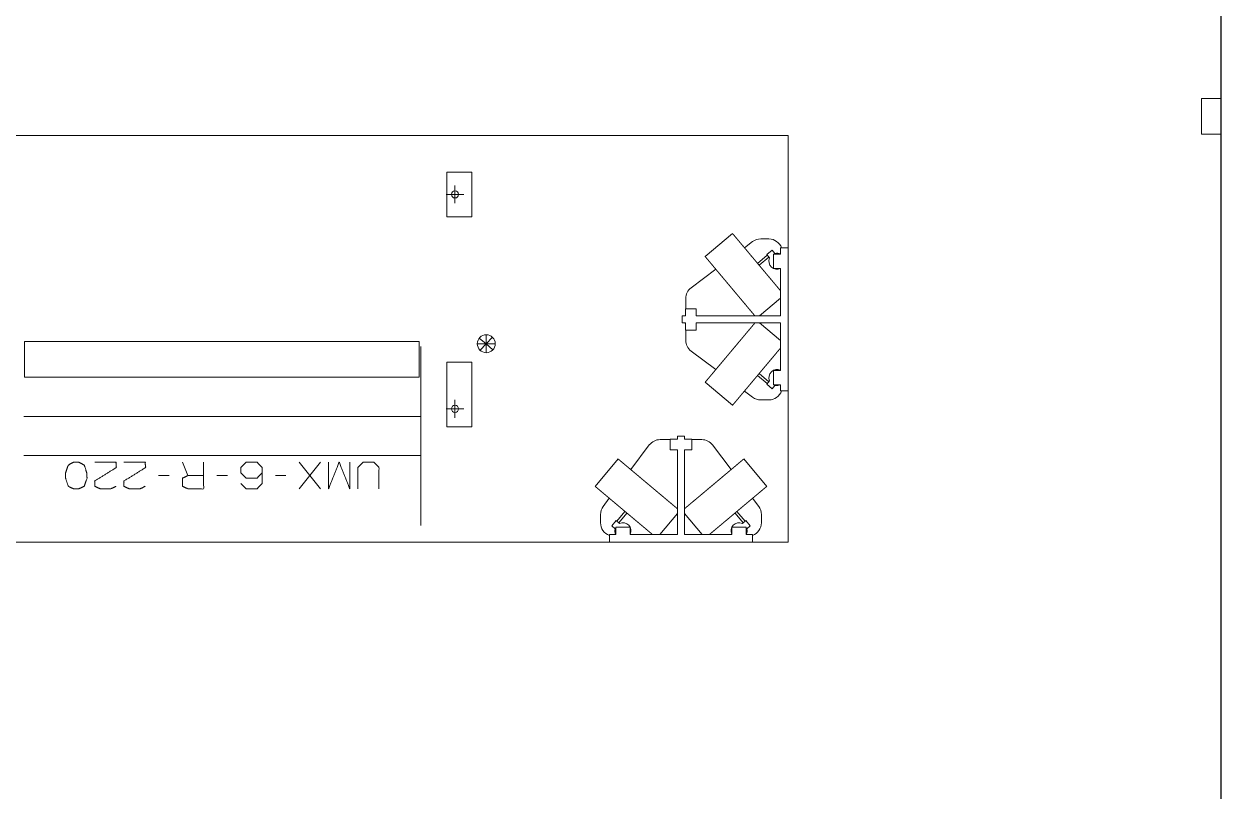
# Model space of a CAD drawing. Header units: millimetres. Extents: x 3056 to 110866, y 16649 to 58349.
# Drawn here: x 104170 to 110866, y 33777 to 38066 of the extents above; entities that cross this region are included whole.
import ezdxf

# ---------------------------------------------------------------- set-up
doc = ezdxf.new("R2010")
doc.units = ezdxf.units.MM
doc.layers.add('1', color=7, linetype='Continuous', true_color=0xffffff)

msp = doc.modelspace()

# ---------------------------------------------------------------- linework, layer by layer
at = {"layer": '1', "color": 143, "linetype": 'Continuous', "lineweight": 25}
msp.add_line((110866.5, 16649.3), (110866.5, 58349.3), dxfattribs=at)
at = {"layer": '1', "color": 143, "linetype": 'Continuous', "lineweight": 13}
msp.add_line((110866.5, 58349.3), (110866.5, 16649.3), dxfattribs=at)
at = {"layer": '1', "color": 43, "linetype": 'Continuous', "lineweight": 13}
msp.add_line((110866.5, 58349.3), (110866.5, 16649.3), dxfattribs=at)
msp.add_line((110866.5, 58349.3), (110866.5, 16649.3), dxfattribs=at)
at = {"layer": '1', "color": 43, "linetype": 'Continuous', "lineweight": 25}
msp.add_line((110866.5, 16649.3), (110866.5, 58349.3), dxfattribs=at)
msp.add_line((110866.5, 16649.3), (110866.5, 58349.3), dxfattribs=at)
at = {"layer": '1', "color": 9, "linetype": 'Continuous', "lineweight": 13}
for p, q in [((110866.5, 37649.3), (110756.5, 37649.3)), ((110756.5, 37649.3), (110756.5, 37449.3)), ((110756.5, 37449.3), (110866.5, 37449.3)), ((110866.5, 37449.3), (110866.5, 16849.3))]:
    msp.add_line(p, q, dxfattribs=at)
at = {"layer": '1', "color": 80, "linetype": 'Continuous', "lineweight": 13}
for p, q in [((102818.5, 37443.3), (108445.5, 37443.3)), ((102818.5, 37443.3), (108445.5, 37443.3)), ((108445.5, 37443.3), (108445.5, 35169.3)), ((108445.5, 37443.3), (108445.5, 35169.3)), ((106676, 37238.3), (106536, 37238.3)), ((106536, 37238.3), (106536, 36988.3)), ((106676, 36988.3), (106676, 37238.3)), ((106581.5, 37063.3), (106581.5, 37163.3)), ((106631.5, 37113.3), (106531.5, 37113.3)), ((106536, 36988.3), (106676, 36988.3)), ((108133.9, 36894.6), (107980.6, 36766)), ((108246.5, 36849.3), (108200.7, 36814.9)), ((108291.5, 36864.3), (108337.5, 36864.3)), ((108328.4, 36773.2), (108274, 36727.6)), ((108283, 36716.8), (108337.4, 36762.5)), ((108325.5, 36776.7), (108355.6, 36801.9)), ((108341.2, 36757.9), (108325.5, 36776.7)), ((108371.3, 36783.2), (108355.6, 36801.9)), ((108402.5, 36779.3), (108362.5, 36779.3)), ((108362.5, 36699.3), (108362.5, 36779.3)), ((108402.5, 36814.3), (108402.5, 36779.3)), ((108445.5, 36814.3), (108402.5, 36814.3)), ((108040.4, 36694.8), (107902.5, 36591.3)), ((108402.5, 36699.3), (108362.5, 36699.3)), ((108402.5, 36699.3), (108402.5, 36434.3)), ((107872.5, 36474.3), (107872.5, 36531.3)), ((108285.4, 36434.3), (108402.5, 36532.5)), ((107870.5, 36434.3), (107852.5, 36434.3)), ((107852.5, 36394.3), (107852.5, 36434.3)), ((107930.5, 36474.3), (107870.5, 36474.3)), ((107870.5, 36434.3), (107870.5, 36474.3)), ((107930.5, 36434.3), (107930.5, 36474.3)), ((108402.5, 36434.3), (107930.5, 36434.3)), ((107870.5, 36394.3), (107852.5, 36394.3)), ((107867.8, 36394), (107867.8, 36394.3)), ((107867.8, 36394), (107870.5, 36394.1)), ((107870.5, 36394.3), (107870.5, 36354.3)), ((108402.5, 36394.3), (107930.5, 36394.3)), ((107930.5, 36394.3), (107930.5, 36354.3)), ((108402.5, 36296.1), (108285.4, 36394.3)), ((108402.5, 36394.3), (108402.5, 36129.3)), ((106756.5, 36278.3), (106717.6, 36309.8)), ((106756.5, 36278.3), (106756.5, 36328.3)), ((106756.5, 36278.3), (106790.8, 36314.7)), ((107930.5, 36354.3), (107870.5, 36354.3)), ((107872.5, 36297.3), (107872.5, 36354.3)), ((104173.5, 36091.3), (104173.5, 36291.3)), ((104173.5, 36291.3), (106381.5, 36291.3)), ((106381.5, 36291.3), (106381.5, 36091.3)), ((106756.5, 36278.3), (106706.5, 36278.3)), ((106756.5, 36278.3), (106722.1, 36241.9)), ((106756.5, 36278.3), (106756.5, 36228.3)), ((106756.5, 36278.3), (106806.5, 36278.3)), ((106756.5, 36278.3), (106792.8, 36244)), ((107902.5, 36237.3), (108040.4, 36133.8)), ((106676, 36174.3), (106536, 36174.3)), ((106536, 36174.3), (106536, 35814.3)), ((106676, 35814.3), (106676, 36174.3)), ((108274, 36101), (108328.4, 36055.4)), ((108337.4, 36066.1), (108283, 36111.8)), ((108362.5, 36049.3), (108362.5, 36129.3)), ((108402.5, 36129.3), (108362.5, 36129.3)), ((106381.5, 36091.3), (104173.5, 36091.3)), ((107980.6, 36062.6), (108133.9, 35934)), ((108341.2, 36070.7), (108325.5, 36051.9)), ((108325.5, 36051.9), (108355.6, 36026.7)), ((108371.3, 36045.4), (108355.6, 36026.7)), ((108402.5, 36049.3), (108362.5, 36049.3)), ((108402.5, 36049.3), (108402.5, 36014.3)), ((106581.5, 35864.3), (106581.5, 35964.3)), ((108200.7, 36013.7), (108246.5, 35979.3)), ((108337.5, 35964.3), (108291.5, 35964.3)), ((108445.5, 36014.3), (108402.5, 36014.3)), ((106631.5, 35914.3), (106531.5, 35914.3)), ((106390.5, 35872.2), (104170.5, 35872.2)), ((106536, 35814.3), (106676, 35814.3)), ((107825.5, 35744.3), (107825.5, 35762.3)), ((107825.5, 35762.3), (107865.5, 35762.3)), ((107865.5, 35744.3), (107865.5, 35762.3)), ((107668.5, 35712.3), (107565, 35574.3)), ((107728.5, 35742.3), (107785.5, 35742.3)), ((107825.5, 35744.3), (107785.5, 35744.3)), ((107785.5, 35684.3), (107785.5, 35744.3)), ((107825.2, 35746.9), (107825.3, 35744.3)), ((107825.2, 35746.9), (107825.5, 35746.9)), ((107865.5, 35744.3), (107905.5, 35744.3)), ((107905.5, 35684.3), (107905.5, 35744.3)), ((107905.5, 35742.3), (107962.5, 35742.3)), ((108125.9, 35574.3), (108022.5, 35712.3)), ((104170.5, 35653.1), (106390.5, 35653.1)), ((107493.8, 35634.1), (107365.2, 35480.9)), ((107825.5, 35684.3), (107785.5, 35684.3)), ((107825.5, 35212.3), (107825.5, 35684.3)), ((107865.5, 35212.3), (107865.5, 35684.3)), ((107865.5, 35684.3), (107905.5, 35684.3)), ((108325.7, 35480.9), (108197.2, 35634.1)), ((105056.9, 35615.6), (105086.6, 35540.6)), ((105829.4, 35615.6), (105710.6, 35467.2)), ((105710.6, 35615.6), (105829.4, 35467.2)), ((104923.1, 35540.6), (104982.5, 35540.6)), ((105250, 35540.6), (105309.4, 35540.6)), ((105576.9, 35540.6), (105636.2, 35540.6)), ((107444.8, 35414.1), (107410.5, 35368.3)), ((108280.5, 35368.3), (108246.1, 35414.1)), ((107395.5, 35277.3), (107395.5, 35323.3)), ((107483.1, 35289.3), (107457.9, 35259.2)), ((107501.9, 35273.6), (107483.1, 35289.3)), ((107532.2, 35340.8), (107486.6, 35286.4)), ((107497.3, 35277.4), (107542.9, 35331.8)), ((107727.2, 35212.3), (107825.5, 35329.4)), ((107865.5, 35329.4), (107963.7, 35212.3)), ((108148, 35331.8), (108193.7, 35277.4)), ((108204.4, 35286.4), (108158.7, 35340.8)), ((108189.1, 35273.6), (108207.8, 35289.3)), ((108207.8, 35289.3), (108233.1, 35259.2)), ((108295.5, 35323.3), (108295.5, 35277.3)), ((107476.6, 35243.4), (107457.9, 35259.2)), ((107480.5, 35212.3), (107480.5, 35252.3)), ((107480.5, 35252.3), (107560.5, 35252.3)), ((107560.5, 35212.3), (107560.5, 35252.3)), ((108130.5, 35212.3), (108130.5, 35252.3)), ((108130.5, 35252.3), (108210.5, 35252.3)), ((108210.5, 35212.3), (108210.5, 35252.3)), ((108214.3, 35243.4), (108233.1, 35259.2)), ((108445.5, 35169.3), (102818.5, 35169.3)), ((108445.5, 35169.3), (102818.5, 35169.3)), ((107445.5, 35169.3), (107445.5, 35212.3)), ((107480.5, 35212.3), (107445.5, 35212.3)), ((107825.5, 35212.3), (107560.5, 35212.3)), ((108130.5, 35212.3), (107865.5, 35212.3)), ((108245.5, 35212.3), (108210.5, 35212.3)), ((108245.5, 35169.3), (108245.5, 35212.3))]:
    msp.add_line(p, q, dxfattribs=at)
for centre, radius in [((106581.5, 37113.3), 20), ((106756.5, 36278.3), 50), ((106581.5, 35914.3), 20)]:
    msp.add_circle(centre, radius, dxfattribs=at)
for centre, radius, start, end in [((108291.5, 36789.3), 75, 90, 126.8699), ((108337.5, 36789.3), 75, 19.47234, 90), ((108382.5, 36739.3), 45.2, 63.76834, 104.26216), ((108382.5, 36739.3), 45.2, 155.73784, 296.2321), ((107947.5, 36531.3), 75, 126.8699, 180), ((107947.5, 36297.3), 75, 180, 233.1301), ((108382.5, 36089.3), 45.2, 63.7679, 204.26216), ((108382.5, 36089.3), 45.2, 255.73784, 296.23166), ((108291.5, 36039.3), 75, 233.1301, 270), ((108337.5, 36039.3), 75, 270, 340.52766), ((107728.5, 35667.3), 75, 90, 143.1301), ((107962.5, 35667.3), 75, 36.8699, 90), ((107470.5, 35323.3), 75, 143.1301, 180), ((108220.5, 35323.3), 75, 0, 36.8699), ((107470.5, 35277.3), 75, 180, 250.52766), ((107520.5, 35232.3), 45.2, 165.73784, 206.23166), ((107520.5, 35232.3), 45.2, 333.7679, 114.26216), ((108170.5, 35232.3), 45.2, 65.73784, 206.2321), ((108170.5, 35232.3), 45.2, 333.76834, 14.26216), ((108220.5, 35277.3), 75, 289.47234, 0)]:
    msp.add_arc(centre, radius, start, end, dxfattribs=at)
for points, knots in [([(108278.5, 36722.2), (108274.1, 36727.4), (108271.9, 36730), (108269.7, 36732.6), (108267.6, 36735.2), (108265.4, 36737.8), (108263.2, 36740.4), (108258.9, 36745.6), (108256.7, 36748.1), (108254.6, 36750.7), (108252.4, 36753.3), (108250.3, 36755.8), (108248.1, 36758.4), (108243.9, 36763.5), (108241.8, 36766), (108239.6, 36768.5), (108235.5, 36773.5), (108231.3, 36778.4), (108229.2, 36780.9), (108227.2, 36783.3), (108225.2, 36785.7), (108223.1, 36788.2), (108221.1, 36790.6), (108219.1, 36792.9), (108215.2, 36797.7), (108211.3, 36802.3), (108209.3, 36804.6), (108205.5, 36809.1), (108203.7, 36811.4), (108200, 36815.8), (108196.3, 36820.1), (108192.8, 36824.4), (108191, 36826.4), (108189.3, 36828.5), (108187.6, 36830.5), (108185.9, 36832.5), (108184.2, 36834.5), (108182.6, 36836.5), (108179.4, 36840.3), (108177.8, 36842.2), (108176.2, 36844.1), (108174.7, 36845.9), (108173.2, 36847.7), (108171.7, 36849.5), (108170.2, 36851.2), (108168.8, 36852.9), (108167.4, 36854.6), (108166, 36856.2), (108164.6, 36857.9), (108162, 36861), (108160.7, 36862.5), (108158.2, 36865.5), (108157, 36866.9), (108154.7, 36869.7), (108153.6, 36871), (108152.5, 36872.3), (108151.5, 36873.6), (108150.4, 36874.8), (108148.5, 36877.2), (108147.5, 36878.3), (108146.6, 36879.4), (108145.7, 36880.4), (108144.1, 36882.4), (108143.3, 36883.4), (108142.5, 36884.2), (108141.8, 36885.1), (108141.1, 36885.9), (108140.4, 36886.8), (108139.8, 36887.5), (108139.2, 36888.2), (108138.6, 36888.9), (108138.1, 36889.6), (108137.6, 36890.1), (108137.1, 36890.7), (108136.2, 36891.7), (108135.9, 36892.2), (108135.5, 36892.6), (108134.9, 36893.3), (108134.7, 36893.6), (108134.4, 36893.9), (108134.3, 36894.1), (108134.1, 36894.2), (108134, 36894.4), (108133.9, 36894.5), (108133.9, 36894.6)], [0, 0, 0.030185, 0.045299, 0.060383, 0.075448, 0.090483, 0.105522, 0.13549, 0.150463, 0.165347, 0.180253, 0.195054, 0.209884, 0.239308, 0.253931, 0.268523, 0.297495, 0.326193, 0.340421, 0.354619, 0.368628, 0.382676, 0.396555, 0.410404, 0.437764, 0.464709, 0.478004, 0.50429, 0.517329, 0.542937, 0.568075, 0.592674, 0.604687, 0.616738, 0.628467, 0.640226, 0.651672, 0.663139, 0.685419, 0.696284, 0.707119, 0.717613, 0.728138, 0.738322, 0.748527, 0.758362, 0.768218, 0.777686, 0.787192, 0.805471, 0.814213, 0.831389, 0.839785, 0.855772, 0.863424, 0.871036, 0.878233, 0.885469, 0.899092, 0.905509, 0.911896, 0.917889, 0.929449, 0.935017, 0.940182, 0.945316, 0.950016, 0.954747, 0.959005, 0.963272, 0.967127, 0.970942, 0.974354, 0.977736, 0.983614, 0.986141, 0.988637, 0.992726, 0.994298, 0.9959, 0.997051, 0.99818, 0.99888, 0.999783, 1, 1]), ([(108125.3, 36593.6), (108123.1, 36596.2), (108118.7, 36601.5), (108116.5, 36604.1), (108112.2, 36609.2), (108107.8, 36614.4), (108105.7, 36617), (108103.5, 36619.6), (108101.4, 36622.1), (108099.2, 36624.7), (108097.1, 36627.3), (108094.9, 36629.8), (108092.8, 36632.4), (108090.7, 36634.9), (108088.5, 36637.4), (108086.4, 36639.9), (108082.2, 36644.9), (108078.1, 36649.9), (108074, 36654.8), (108069.9, 36659.6), (108067.9, 36662), (108065.9, 36664.4), (108062, 36669.1), (108058.1, 36673.7), (108054.2, 36678.3), (108052.3, 36680.6), (108048.6, 36685), (108046.7, 36687.2), (108044.9, 36689.4), (108043.1, 36691.6), (108039.6, 36695.8), (108037.8, 36697.9), (108036.1, 36699.9), (108034.4, 36702), (108032.7, 36704), (108031, 36706), (108029.4, 36707.9), (108027.7, 36709.9), (108024.6, 36713.7), (108023, 36715.5), (108020, 36719.1), (108017, 36722.7), (108015.6, 36724.4), (108014.2, 36726.1), (108012.8, 36727.7), (108011.4, 36729.3), (108008.8, 36732.5), (108006.2, 36735.5), (108005, 36736.9), (108003.8, 36738.4), (108002.7, 36739.8), (108001.5, 36741.1), (107999.3, 36743.8), (107998.3, 36745), (107997.2, 36746.3), (107996.2, 36747.4), (107995.2, 36748.6), (107994.3, 36749.7), (107993.4, 36750.8), (107991.6, 36752.9), (107990.8, 36753.8), (107990, 36754.8), (107988.6, 36756.6), (107987.9, 36757.4), (107987.2, 36758.2), (107986.6, 36758.9), (107986, 36759.7), (107985.4, 36760.3), (107984.8, 36761), (107983.9, 36762.2), (107983.4, 36762.7), (107983, 36763.2), (107982.7, 36763.6), (107982, 36764.4), (107981.7, 36764.7), (107981.5, 36765), (107981.2, 36765.3), (107981.1, 36765.5), (107980.9, 36765.7), (107980.8, 36765.8), (107980.7, 36765.9), (107980.6, 36766)], [0, 0, 0.015122, 0.045289, 0.060372, 0.090502, 0.120527, 0.135507, 0.150458, 0.165363, 0.180239, 0.195069, 0.209869, 0.224585, 0.239331, 0.253923, 0.268537, 0.297507, 0.326204, 0.3546, 0.382685, 0.396543, 0.410422, 0.437781, 0.464726, 0.491236, 0.504305, 0.530138, 0.542951, 0.555489, 0.568058, 0.592648, 0.604699, 0.61671, 0.628478, 0.640207, 0.651674, 0.66311, 0.674285, 0.696254, 0.707098, 0.728146, 0.748505, 0.758361, 0.768186, 0.777693, 0.78716, 0.805438, 0.822981, 0.831355, 0.839751, 0.847748, 0.855776, 0.871001, 0.878237, 0.885434, 0.892275, 0.899087, 0.905473, 0.911899, 0.923884, 0.929452, 0.93501, 0.945278, 0.950009, 0.95471, 0.958977, 0.963265, 0.967089, 0.970943, 0.977706, 0.980676, 0.983615, 0.986102, 0.990652, 0.992696, 0.994298, 0.995891, 0.997021, 0.998171, 0.998849, 0.999548, 1, 1]), ([(108402.5, 36574.4), (108400.2, 36577.2), (108398.9, 36578.6), (108397.7, 36580.1), (108395.2, 36583.1), (108393.9, 36584.7), (108392.6, 36586.2), (108389.8, 36589.5), (108388.4, 36591.2), (108387, 36592.9), (108384, 36596.4), (108382.5, 36598.2), (108379.4, 36601.9), (108377.8, 36603.8), (108376.2, 36605.7), (108374.6, 36607.6), (108371.3, 36611.6), (108369.6, 36613.6), (108366.2, 36617.7), (108364.4, 36619.8), (108362.6, 36621.9), (108360.8, 36624), (108357.2, 36628.4), (108355.4, 36630.6), (108353.5, 36632.8), (108351.6, 36635.1), (108349.7, 36637.3), (108347.8, 36639.6), (108343.9, 36644.2), (108342, 36646.5), (108340, 36648.9), (108338, 36651.3), (108334, 36656.1), (108329.9, 36660.9), (108327.8, 36663.4), (108325.8, 36665.8), (108321.6, 36670.8), (108319.5, 36673.3), (108317.4, 36675.8), (108313.2, 36680.8), (108311.1, 36683.4), (108308.9, 36685.9), (108304.6, 36691), (108302.5, 36693.6), (108300.3, 36696.2), (108298.1, 36698.8), (108293.8, 36704), (108291.6, 36706.6), (108289.4, 36709.2), (108287.2, 36711.8), (108285.1, 36714.4), (108280.7, 36719.6), (108278.5, 36722.2)], [0, 0, 0.018626, 0.028419, 0.038176, 0.058629, 0.069254, 0.079903, 0.10207, 0.113531, 0.125027, 0.148785, 0.16106, 0.185984, 0.198632, 0.211667, 0.224666, 0.251438, 0.265139, 0.292933, 0.306954, 0.321352, 0.335703, 0.365056, 0.380012, 0.395003, 0.410222, 0.425476, 0.440959, 0.472247, 0.487982, 0.503996, 0.519973, 0.552403, 0.585216, 0.601833, 0.618425, 0.652011, 0.668933, 0.685902, 0.720056, 0.737277, 0.754474, 0.789124, 0.806541, 0.823995, 0.8415, 0.876578, 0.894116, 0.911755, 0.929359, 0.947009, 0.98234, 1, 1]), ([(108259, 36434.3), (108258.1, 36435.3), (108257.3, 36436.4), (108256.3, 36437.5), (108255.4, 36438.6), (108253.4, 36440.9), (108252.4, 36442.1), (108251.4, 36443.4), (108249.2, 36446), (108248, 36447.4), (108246.8, 36448.8), (108245.6, 36450.2), (108244.4, 36451.7), (108243.1, 36453.2), (108241.9, 36454.7), (108239.2, 36457.8), (108237.9, 36459.5), (108236.5, 36461.1), (108235.1, 36462.8), (108233.6, 36464.5), (108232.2, 36466.3), (108229.2, 36469.8), (108227.7, 36471.6), (108226.1, 36473.5), (108222.9, 36477.3), (108221.3, 36479.2), (108219.6, 36481.2), (108216.3, 36485.2), (108214.6, 36487.2), (108212.8, 36489.3), (108209.3, 36493.5), (108207.5, 36495.6), (108205.7, 36497.8), (108203.9, 36499.9), (108200.2, 36504.4), (108198.3, 36506.6), (108196.4, 36508.9), (108194.5, 36511.2), (108192.6, 36513.4), (108190.6, 36515.8), (108188.7, 36518.1), (108184.7, 36522.8), (108180.7, 36527.6), (108176.6, 36532.4), (108172.5, 36537.3), (108170.4, 36539.8), (108166.3, 36544.8), (108164.2, 36547.3), (108159.9, 36552.3), (108157.8, 36554.9), (108155.7, 36557.4), (108153.5, 36560), (108151.4, 36562.5), (108147.1, 36567.7), (108142.7, 36572.8), (108140.6, 36575.4), (108138.4, 36578), (108134, 36583.2), (108131.8, 36585.8), (108129.6, 36588.4), (108127.5, 36591), (108125.3, 36593.6)], [0, 0, 0.006472, 0.012921, 0.019852, 0.026761, 0.041476, 0.049293, 0.057078, 0.073536, 0.08221, 0.090851, 0.099909, 0.10899, 0.118477, 0.127923, 0.147694, 0.157967, 0.168217, 0.178877, 0.189505, 0.200553, 0.222952, 0.234303, 0.246055, 0.269839, 0.281916, 0.294296, 0.319428, 0.332124, 0.345159, 0.37147, 0.384811, 0.398384, 0.411979, 0.439697, 0.453842, 0.467946, 0.482326, 0.496673, 0.511288, 0.52587, 0.555483, 0.585537, 0.615935, 0.646679, 0.662242, 0.693454, 0.709128, 0.74078, 0.75674, 0.772667, 0.788728, 0.804746, 0.837021, 0.869449, 0.885702, 0.901987, 0.934607, 0.950932, 0.967289, 0.983666, 1, 1]), ([(107980.6, 36062.6), (107980.7, 36062.6), (107980.7, 36062.7), (107980.8, 36062.8), (107980.9, 36062.9), (107981.1, 36063.1), (107981.2, 36063.3), (107981.7, 36063.8), (107982, 36064.2), (107982.3, 36064.6), (107982.7, 36065), (107983, 36065.4), (107983.4, 36065.9), (107984.4, 36067), (107984.9, 36067.6), (107985.4, 36068.3), (107986, 36068.9), (107986.6, 36069.7), (107987.2, 36070.4), (107987.9, 36071.2), (107988.6, 36072), (107990.1, 36073.8), (107990.9, 36074.8), (107991.7, 36075.7), (107992.5, 36076.8), (107993.4, 36077.8), (107994.3, 36078.9), (107995.3, 36080), (107996.2, 36081.2), (107997.2, 36082.4), (107999.3, 36084.8), (108001.5, 36087.5), (108002.7, 36088.9), (108003.8, 36090.2), (108005.1, 36091.7), (108007.5, 36094.6), (108010.1, 36097.7), (108012.8, 36100.9), (108014.2, 36102.6), (108017.1, 36106), (108020, 36109.5), (108023, 36113.1), (108024.6, 36115), (108026.2, 36116.9), (108027.8, 36118.8), (108031.1, 36122.7), (108032.7, 36124.7), (108036.1, 36128.7), (108037.9, 36130.8), (108039.6, 36132.9), (108043.2, 36137.1), (108046.8, 36141.4), (108050.5, 36145.9), (108052.4, 36148.1), (108054.3, 36150.4), (108056.2, 36152.7), (108058.1, 36154.9), (108062, 36159.6), (108066, 36164.3), (108070, 36169.1), (108074.1, 36173.9), (108078.2, 36178.8), (108080.3, 36181.3), (108082.3, 36183.8), (108086.5, 36188.8), (108090.8, 36193.8), (108095, 36198.9), (108097.2, 36201.5), (108099.3, 36204), (108103.6, 36209.2), (108105.8, 36211.7), (108108, 36214.3), (108110.1, 36216.9), (108114.5, 36222.1), (108116.7, 36224.7), (108118.8, 36227.3), (108121, 36229.9), (108123.2, 36232.5), (108125.4, 36235.1), (108127.6, 36237.7), (108132, 36242.9), (108134.1, 36245.5), (108136.3, 36248.1), (108138.5, 36250.7), (108140.7, 36253.3), (108142.8, 36255.9), (108145, 36258.5), (108147.2, 36261), (108151.5, 36266.2), (108153.6, 36268.7), (108155.8, 36271.3), (108160, 36276.4), (108162.1, 36278.9), (108164.3, 36281.4), (108168.4, 36286.4), (108170.5, 36288.9), (108172.6, 36291.3), (108176.7, 36296.2), (108180.8, 36301.1), (108182.8, 36303.5), (108184.8, 36305.9), (108186.8, 36308.2), (108188.7, 36310.6), (108190.7, 36312.9), (108192.6, 36315.2), (108196.5, 36319.8), (108198.4, 36322), (108200.2, 36324.3), (108204, 36328.7), (108205.8, 36330.9), (108207.6, 36333), (108211.1, 36337.3), (108214.6, 36341.4), (108216.3, 36343.4), (108218, 36345.5), (108219.7, 36347.4), (108222.9, 36351.3), (108224.5, 36353.3), (108227.7, 36357), (108229.2, 36358.8), (108230.7, 36360.6), (108233.7, 36364.1), (108235.1, 36365.8), (108237.9, 36369.1), (108240.6, 36372.3), (108241.9, 36373.9), (108244.4, 36376.9), (108245.6, 36378.4), (108246.8, 36379.8), (108249.2, 36382.6), (108251.4, 36385.2), (108252.4, 36386.4), (108253.4, 36387.7), (108255.4, 36390), (108257.2, 36392.2), (108258.1, 36393.3), (108259, 36394.3)], [0, 0, 0.000117, 0.000251, 0.000599, 0.000951, 0.001549, 0.002136, 0.0038, 0.004863, 0.00593, 0.007223, 0.00852, 0.010067, 0.013352, 0.015124, 0.017112, 0.019119, 0.021332, 0.023565, 0.026007, 0.02847, 0.033806, 0.036699, 0.039612, 0.042726, 0.045845, 0.049168, 0.052502, 0.056046, 0.059586, 0.067106, 0.075026, 0.079198, 0.083354, 0.087721, 0.096651, 0.105962, 0.115656, 0.12058, 0.130832, 0.141416, 0.152362, 0.157997, 0.163647, 0.169438, 0.181208, 0.187155, 0.199385, 0.205631, 0.211898, 0.224685, 0.237752, 0.251068, 0.257847, 0.264638, 0.271531, 0.278439, 0.292449, 0.306671, 0.321104, 0.335708, 0.350472, 0.357928, 0.365404, 0.380468, 0.395664, 0.410962, 0.418673, 0.426368, 0.441869, 0.449637, 0.457422, 0.465225, 0.480877, 0.488694, 0.496547, 0.50439, 0.512248, 0.520095, 0.527953, 0.543637, 0.551491, 0.559324, 0.567136, 0.574955, 0.582758, 0.590543, 0.598312, 0.613812, 0.621502, 0.629208, 0.644507, 0.6521, 0.659683, 0.674742, 0.682197, 0.689669, 0.704429, 0.719023, 0.726219, 0.733436, 0.740528, 0.747637, 0.754653, 0.761654, 0.775429, 0.7822, 0.788991, 0.802297, 0.808812, 0.815344, 0.828121, 0.840604, 0.846714, 0.852809, 0.858767, 0.870492, 0.876298, 0.887553, 0.893002, 0.89847, 0.909045, 0.914161, 0.924182, 0.933861, 0.938594, 0.947701, 0.952048, 0.95641, 0.964708, 0.972614, 0.976349, 0.9801, 0.987169, 0.993797, 0.996907, 1, 1]), ([(106390.5, 35762.6), (106390.5, 35772.8), (106390.5, 35783), (106390.5, 35793.2), (106390.5, 35803.4), (106390.5, 35813.6), (106390.5, 35823.7), (106390.5, 35833.8), (106390.5, 35843.9), (106390.5, 35853.9), (106390.5, 35863.9), (106390.5, 35873.9), (106390.5, 35883.8), (106390.5, 35893.7), (106390.5, 35898.6), (106390.5, 35908.4), (106390.5, 35918.1), (106390.5, 35927.8), (106390.5, 35937.4), (106390.5, 35946.9), (106390.5, 35956.3), (106390.5, 35965.7), (106390.5, 35975), (106390.5, 35984.2), (106390.5, 35988.7), (106390.5, 35997.8), (106390.5, 36006.7), (106390.5, 36015.6), (106390.5, 36024.3), (106390.5, 36033), (106390.5, 36041.5), (106390.5, 36049.9), (106390.5, 36058.2), (106390.5, 36066.4), (106390.5, 36074.4), (106390.5, 36082.3), (106390.5, 36090.1), (106390.5, 36097.7), (106390.5, 36105.2), (106390.5, 36112.6), (106390.5, 36119.8), (106390.5, 36123.3), (106390.5, 36130.3), (106390.5, 36137.1), (106390.5, 36143.8), (106390.5, 36150.3), (106390.5, 36156.7), (106390.5, 36159.8), (106390.5, 36166), (106390.5, 36168.9), (106390.5, 36174.8), (106390.5, 36180.5), (106390.5, 36186), (106390.5, 36191.3), (106390.5, 36196.5), (106390.5, 36201.5), (106390.5, 36206.3), (106390.5, 36210.9), (106390.5, 36215.3), (106390.5, 36219.5), (106390.5, 36223.6), (106390.5, 36225.6), (106390.5, 36229.3), (106390.5, 36232.9), (106390.5, 36236.2), (106390.5, 36239.4), (106390.5, 36242.4), (106390.5, 36245.2), (106390.5, 36247.7), (106390.5, 36250.1), (106390.5, 36252.3), (106390.5, 36254.2), (106390.5, 36256), (106390.5, 36257.6), (106390.5, 36258.9), (106390.5, 36260), (106390.5, 36261), (106390.5, 36261.7), (106390.5, 36262.2), (106390.5, 36262.5), (106390.5, 36262.6)], [0, 0, 0.020399, 0.040788, 0.061161, 0.081507, 0.101822, 0.122094, 0.142314, 0.162475, 0.182572, 0.202585, 0.222519, 0.242363, 0.262101, 0.271917, 0.29149, 0.310937, 0.330262, 0.349445, 0.368484, 0.38737, 0.406092, 0.42465, 0.443027, 0.452171, 0.470269, 0.488176, 0.505876, 0.523365, 0.540637, 0.557687, 0.574504, 0.591083, 0.607413, 0.623489, 0.639305, 0.654857, 0.67014, 0.685142, 0.699858, 0.714283, 0.721342, 0.735322, 0.748991, 0.762347, 0.775391, 0.788106, 0.794388, 0.806611, 0.812554, 0.824275, 0.835652, 0.84668, 0.857353, 0.867672, 0.877631, 0.887224, 0.896448, 0.905295, 0.913773, 0.921864, 0.925816, 0.933336, 0.940464, 0.9472, 0.953545, 0.959492, 0.965038, 0.970182, 0.974923, 0.979262, 0.983188, 0.986707, 0.989819, 0.992518, 0.994798, 0.996672, 0.998127, 0.999164, 0.999788, 1, 1]), ([(108133.9, 35934), (108133.9, 35934.1), (108134, 35934.2), (108134.1, 35934.3), (108134.3, 35934.5), (108134.4, 35934.7), (108134.7, 35935), (108134.9, 35935.3), (108135.2, 35935.6), (108135.5, 35936), (108136.2, 35936.9), (108136.7, 35937.4), (108137.1, 35937.9), (108137.6, 35938.5), (108138.1, 35939.1), (108138.6, 35939.7), (108139.2, 35940.4), (108139.8, 35941.1), (108140.4, 35941.9), (108141.1, 35942.7), (108141.8, 35943.5), (108142.5, 35944.4), (108143.3, 35945.3), (108144.1, 35946.2), (108144.9, 35947.2), (108146.6, 35949.2), (108147.6, 35950.4), (108148.5, 35951.5), (108150.5, 35953.8), (108152.5, 35956.3), (108153.6, 35957.6), (108154.8, 35958.9), (108155.9, 35960.3), (108157.1, 35961.7), (108159.5, 35964.6), (108162.1, 35967.6), (108164.7, 35970.8), (108166.1, 35972.4), (108168.9, 35975.8), (108170.3, 35977.5), (108171.8, 35979.2), (108173.3, 35981), (108176.3, 35984.6), (108177.9, 35986.5), (108179.5, 35988.4), (108181.1, 35990.3), (108184.3, 35994.2), (108186, 35996.2), (108187.7, 35998.2), (108189.4, 36000.2), (108192.9, 36004.4), (108196.4, 36008.6), (108200.1, 36013), (108202, 36015.2), (108205.7, 36019.6), (108209.5, 36024.2), (108211.4, 36026.5), (108213.4, 36028.8), (108217.3, 36033.5), (108219.3, 36035.9), (108221.3, 36038.2), (108223.3, 36040.6), (108225.3, 36043.1), (108227.4, 36045.5), (108231.5, 36050.4), (108233.6, 36052.9), (108237.7, 36057.8), (108239.8, 36060.3), (108244.1, 36065.4), (108248.3, 36070.5), (108252.6, 36075.6), (108254.8, 36078.2), (108256.9, 36080.7), (108261.3, 36085.9), (108263.5, 36088.5), (108265.6, 36091.1), (108270, 36096.3), (108272.2, 36098.9), (108274.4, 36101.5), (108276.6, 36104.1), (108278.7, 36106.7), (108280.9, 36109.3), (108283.1, 36111.9), (108285.3, 36114.5), (108287.5, 36117.1), (108291.8, 36122.3), (108294, 36124.9), (108296.2, 36127.5), (108298.4, 36130.1), (108300.5, 36132.7), (108304.8, 36137.8), (108307, 36140.3), (108309.1, 36142.9), (108313.4, 36148), (108317.6, 36153), (108321.8, 36158), (108325.9, 36163), (108328, 36165.4), (108330.1, 36167.9), (108332.1, 36170.3), (108334.1, 36172.7), (108336.1, 36175.1), (108338.1, 36177.5), (108342.1, 36182.2), (108344, 36184.5), (108346, 36186.8), (108349.8, 36191.4), (108353.6, 36195.9), (108357.3, 36200.3), (108359.1, 36202.5), (108360.9, 36204.6), (108364.5, 36208.9), (108366.2, 36211), (108369.7, 36215), (108371.4, 36217.1), (108374.7, 36221), (108376.3, 36222.9), (108377.9, 36224.9), (108381, 36228.6), (108382.5, 36230.4), (108384.1, 36232.2), (108385.5, 36234), (108387, 36235.7), (108388.4, 36237.4), (108391.2, 36240.7), (108392.6, 36242.4), (108393.9, 36243.9), (108395.2, 36245.5), (108396.5, 36247), (108397.7, 36248.5), (108400.2, 36251.4), (108402.5, 36254.2)], [0, 0, 0.000117, 0.000603, 0.000984, 0.001588, 0.002207, 0.00307, 0.003937, 0.005038, 0.006144, 0.008832, 0.010414, 0.012018, 0.013839, 0.015681, 0.01774, 0.01982, 0.022117, 0.024431, 0.026962, 0.029514, 0.032278, 0.035064, 0.038067, 0.041065, 0.047527, 0.050987, 0.054452, 0.061797, 0.069589, 0.073697, 0.077817, 0.082128, 0.086451, 0.095511, 0.104972, 0.114823, 0.119946, 0.130381, 0.135693, 0.141181, 0.146686, 0.158034, 0.163877, 0.169732, 0.175737, 0.187943, 0.194122, 0.200446, 0.206788, 0.219775, 0.233029, 0.246579, 0.253499, 0.267428, 0.281632, 0.288774, 0.296054, 0.310688, 0.31808, 0.325542, 0.333024, 0.340593, 0.348177, 0.363481, 0.371233, 0.38677, 0.394593, 0.41035, 0.426206, 0.442191, 0.450227, 0.458241, 0.474388, 0.482474, 0.49058, 0.506818, 0.514961, 0.523087, 0.531229, 0.53936, 0.547507, 0.555638, 0.563781, 0.571907, 0.58814, 0.596242, 0.604328, 0.612399, 0.620454, 0.636515, 0.644488, 0.652474, 0.668325, 0.684072, 0.699681, 0.715132, 0.722777, 0.730443, 0.738006, 0.745549, 0.753026, 0.760483, 0.775214, 0.782468, 0.789739, 0.804013, 0.818049, 0.831837, 0.8386, 0.845351, 0.858591, 0.86507, 0.877852, 0.884184, 0.89649, 0.902502, 0.908498, 0.920155, 0.925801, 0.931462, 0.93692, 0.942393, 0.947695, 0.958074, 0.963182, 0.968082, 0.972993, 0.977695, 0.982408, 0.991407, 1, 1]), ([(106390.5, 35262.6), (106390.5, 35262.7), (106390.5, 35262.9), (106390.5, 35263.1), (106390.5, 35263.6), (106390.5, 35264.3), (106390.5, 35265.2), (106390.5, 35265.8), (106390.5, 35267.1), (106390.5, 35267.7), (106390.5, 35269.3), (106390.5, 35271.1), (106390.5, 35273), (106390.5, 35275.2), (106390.5, 35277.6), (106390.5, 35280.1), (106390.5, 35282.9), (106390.5, 35285.9), (106390.5, 35289), (106390.5, 35292.4), (106390.5, 35294.2), (106390.5, 35297.9), (106390.5, 35299.7), (106390.5, 35303.7), (106390.5, 35307.8), (106390.5, 35312.2), (106390.5, 35316.7), (106390.5, 35321.4), (106390.5, 35326.3), (106390.5, 35331.3), (106390.5, 35336.6), (106390.5, 35342), (106390.5, 35347.6), (106390.5, 35353.4), (106390.5, 35359.3), (106390.5, 35365.5), (106390.5, 35371.7), (106390.5, 35378.2), (106390.5, 35384.8), (106390.5, 35391.5), (106390.5, 35398.4), (106390.5, 35405.5), (106390.5, 35412.7), (106390.5, 35420.1), (106390.5, 35427.6), (106390.5, 35431.4), (106390.5, 35439.1), (106390.5, 35446.9), (106390.5, 35454.9), (106390.5, 35463), (106390.5, 35471.3), (106390.5, 35479.6), (106390.5, 35488.1), (106390.5, 35496.6), (106390.5, 35501), (106390.5, 35509.7), (106390.5, 35518.6), (106390.5, 35527.5), (106390.5, 35536.6), (106390.5, 35545.7), (106390.5, 35554.9), (106390.5, 35564.3), (106390.5, 35573.7), (106390.5, 35583.1), (106390.5, 35592.7), (106390.5, 35602.3), (106390.5, 35607.2), (106390.5, 35616.9), (106390.5, 35626.7), (106390.5, 35631.6), (106390.5, 35641.5), (106390.5, 35651.4), (106390.5, 35656.4), (106390.5, 35666.4), (106390.5, 35676.4), (106390.5, 35686.5), (106390.5, 35696.5), (106390.5, 35706.7), (106390.5, 35716.8), (106390.5, 35727), (106390.5, 35737.2), (106390.5, 35742.3), (106390.5, 35752.4), (106390.5, 35762.6)], [0, 0, 0.000101, 0.000519, 0.000831, 0.001873, 0.003328, 0.005196, 0.006339, 0.008827, 0.010176, 0.013287, 0.016806, 0.020733, 0.025072, 0.029813, 0.034957, 0.040508, 0.04645, 0.052795, 0.059531, 0.063098, 0.070422, 0.074179, 0.082084, 0.090366, 0.099028, 0.108067, 0.117475, 0.127254, 0.137393, 0.147892, 0.158745, 0.169948, 0.181499, 0.19339, 0.205613, 0.218165, 0.231051, 0.244248, 0.257763, 0.27159, 0.285719, 0.300144, 0.31486, 0.329857, 0.337498, 0.352913, 0.368602, 0.384546, 0.400755, 0.417206, 0.433902, 0.450835, 0.467996, 0.476632, 0.494121, 0.511822, 0.529729, 0.547826, 0.566114, 0.584587, 0.603225, 0.622031, 0.640997, 0.66011, 0.679367, 0.689061, 0.708508, 0.728082, 0.737898, 0.757636, 0.77748, 0.787444, 0.80742, 0.827475, 0.847605, 0.867793, 0.888039, 0.908332, 0.928663, 0.949025, 0.959212, 0.979601, 1, 1]), ([(107493.8, 35634.1), (107493.8, 35634.1), (107493.8, 35634.1), (107494, 35634), (107494.1, 35633.9), (107494.3, 35633.7), (107494.5, 35633.5), (107494.8, 35633.3), (107495, 35633.1), (107495.7, 35632.5), (107496.2, 35632.1), (107496.6, 35631.8), (107497.1, 35631.3), (107497.6, 35630.9), (107498.2, 35630.4), (107498.8, 35629.9), (107499.4, 35629.4), (107500.1, 35628.8), (107500.8, 35628.2), (107502.4, 35626.9), (107503.2, 35626.2), (107504.1, 35625.5), (107505.9, 35623.9), (107507.9, 35622.2), (107509, 35621.4), (107510.1, 35620.4), (107511.2, 35619.5), (107513.5, 35617.5), (107516, 35615.4), (107518.6, 35613.2), (107520, 35612.1), (107521.4, 35610.9), (107522.9, 35609.7), (107524.3, 35608.5), (107525.8, 35607.2), (107527.3, 35606), (107530.5, 35603.3), (107532.1, 35601.9), (107535.5, 35599.1), (107537.2, 35597.7), (107540.7, 35594.8), (107542.5, 35593.2), (107544.3, 35591.7), (107546.2, 35590.1), (107548, 35588.6), (107551.9, 35585.4), (107555.8, 35582), (107557.9, 35580.3), (107559.9, 35578.6), (107564.1, 35575.2), (107566.2, 35573.4), (107568.3, 35571.6), (107570.5, 35569.8), (107572.6, 35568), (107577, 35564.2), (107579.3, 35562.4), (107581.5, 35560.5), (107583.8, 35558.5), (107588.4, 35554.7), (107593.1, 35550.7), (107595.5, 35548.8), (107597.9, 35546.8), (107600.3, 35544.8), (107602.7, 35542.7), (107605.1, 35540.7), (107607.6, 35538.6), (107610, 35536.6), (107615, 35532.4), (107617.5, 35530.3), (107620, 35528.2), (107625, 35524), (107630.1, 35519.7), (107632.6, 35517.6), (107637.8, 35513.3), (107640.3, 35511.1), (107642.9, 35509), (107648.1, 35504.6), (107650.7, 35502.5), (107655.9, 35498.1), (107661.1, 35493.7), (107663.7, 35491.6), (107668.9, 35487.2), (107671.5, 35485), (107674.1, 35482.8), (107676.7, 35480.6), (107679.3, 35478.5), (107681.9, 35476.3), (107684.5, 35474.1), (107687.1, 35471.9), (107689.6, 35469.8), (107694.8, 35465.4), (107697.4, 35463.3), (107699.9, 35461.1), (107702.5, 35459), (107705, 35456.9), (107707.5, 35454.7), (107712.6, 35450.5), (107717.6, 35446.3), (107720, 35444.2), (107722.5, 35442.2), (107725, 35440.1), (107727.4, 35438.1), (107729.8, 35436), (107732.3, 35434), (107737, 35430), (107739.4, 35428), (107744.1, 35424.1), (107746.4, 35422.1), (107751, 35418.3), (107753.2, 35416.4), (107755.5, 35414.5), (107757.7, 35412.7), (107759.9, 35410.8), (107762, 35409), (107764.2, 35407.2), (107768.4, 35403.6), (107772.6, 35400.2), (107776.6, 35396.8), (107778.6, 35395.1), (107780.6, 35393.5), (107782.5, 35391.8), (107784.4, 35390.2), (107786.3, 35388.7), (107790, 35385.6), (107791.8, 35384.1), (107795.3, 35381.1), (107797, 35379.7), (107798.7, 35378.3), (107800.3, 35376.9), (107802, 35375.5), (107803.5, 35374.2), (107805.1, 35372.9), (107806.6, 35371.6), (107808.1, 35370.4), (107809.6, 35369.1), (107811, 35367.9), (107813.8, 35365.6), (107815.1, 35364.5), (107816.4, 35363.4), (107817.6, 35362.4), (107820, 35360.4), (107821.2, 35359.4), (107823.4, 35357.5), (107824.4, 35356.7), (107825.5, 35355.8)], [0, 0, 0.000104, 0.00023, 0.000581, 0.000955, 0.001536, 0.002135, 0.002967, 0.003796, 0.005911, 0.007217, 0.008519, 0.01005, 0.011585, 0.013341, 0.015121, 0.017106, 0.019111, 0.021322, 0.026002, 0.028457, 0.031119, 0.036697, 0.042718, 0.045823, 0.049167, 0.052489, 0.059576, 0.067097, 0.075016, 0.079189, 0.083344, 0.087712, 0.092084, 0.096642, 0.101205, 0.110712, 0.115634, 0.125706, 0.130819, 0.14141, 0.146893, 0.152353, 0.158, 0.163625, 0.175232, 0.187159, 0.193257, 0.199377, 0.211886, 0.218274, 0.22468, 0.231198, 0.237735, 0.251068, 0.257838, 0.26463, 0.271526, 0.285435, 0.299562, 0.306679, 0.313888, 0.3211, 0.328386, 0.33569, 0.343085, 0.350462, 0.365391, 0.372921, 0.380454, 0.395643, 0.410953, 0.418647, 0.43411, 0.441842, 0.449628, 0.465225, 0.473036, 0.488684, 0.504376, 0.512226, 0.527927, 0.535796, 0.543623, 0.551469, 0.559312, 0.567135, 0.574947, 0.58274, 0.590525, 0.606054, 0.613786, 0.621498, 0.629192, 0.636847, 0.644499, 0.659687, 0.674746, 0.682192, 0.689652, 0.697029, 0.704421, 0.711702, 0.719006, 0.733424, 0.740518, 0.754641, 0.761636, 0.77542, 0.782208, 0.788974, 0.795618, 0.80228, 0.808794, 0.815331, 0.828099, 0.840599, 0.852795, 0.858755, 0.864692, 0.870496, 0.876276, 0.881916, 0.892996, 0.898452, 0.909036, 0.914145, 0.91925, 0.92419, 0.929108, 0.933858, 0.938585, 0.943144, 0.94768, 0.952044, 0.956389, 0.96469, 0.968642, 0.972597, 0.976335, 0.983628, 0.987148, 0.993784, 0.996903, 1, 1]), ([(107865.5, 35355.8), (107866.5, 35356.7), (107867.5, 35357.5), (107869.7, 35359.4), (107870.9, 35360.4), (107872.1, 35361.3), (107873.3, 35362.4), (107874.6, 35363.4), (107875.9, 35364.5), (107877.2, 35365.6), (107879.9, 35367.9), (107881.4, 35369.1), (107882.8, 35370.4), (107884.3, 35371.6), (107885.8, 35372.9), (107887.4, 35374.2), (107889, 35375.5), (107890.6, 35376.9), (107892.3, 35378.3), (107894, 35379.7), (107895.6, 35381.1), (107899.2, 35384.1), (107901, 35385.6), (107904.6, 35388.7), (107906.5, 35390.2), (107908.4, 35391.8), (107910.4, 35393.5), (107912.3, 35395.1), (107914.3, 35396.8), (107918.3, 35400.2), (107922.5, 35403.6), (107926.7, 35407.2), (107928.9, 35409), (107931.1, 35410.8), (107933.3, 35412.7), (107935.5, 35414.5), (107937.7, 35416.4), (107940, 35418.3), (107944.5, 35422.1), (107946.9, 35424.1), (107949.2, 35426), (107951.5, 35428), (107953.9, 35430), (107956.3, 35432), (107961.1, 35436), (107963.5, 35438.1), (107966, 35440.1), (107968.4, 35442.2), (107970.9, 35444.2), (107973.4, 35446.3), (107978.4, 35450.5), (107983.4, 35454.7), (107985.9, 35456.9), (107988.5, 35459), (107991, 35461.1), (107993.6, 35463.3), (107996.1, 35465.4), (108001.3, 35469.8), (108003.9, 35471.9), (108006.5, 35474.1), (108011.7, 35478.5), (108014.3, 35480.6), (108019.5, 35485), (108024.7, 35489.4), (108029.9, 35493.7), (108035.1, 35498.1), (108037.7, 35500.3), (108040.3, 35502.5), (108042.9, 35504.6), (108048, 35509), (108053.2, 35513.3), (108055.8, 35515.5), (108058.3, 35517.6), (108060.9, 35519.7), (108065.9, 35524), (108071, 35528.2), (108073.5, 35530.3), (108076, 35532.4), (108080.9, 35536.6), (108083.4, 35538.6), (108085.8, 35540.7), (108090.7, 35544.8), (108093.1, 35546.8), (108095.5, 35548.8), (108097.8, 35550.7), (108100.2, 35552.7), (108102.5, 35554.7), (108107.1, 35558.5), (108109.4, 35560.5), (108111.7, 35562.4), (108113.9, 35564.2), (108116.1, 35566.1), (108118.3, 35568), (108122.7, 35571.6), (108126.9, 35575.2), (108129, 35576.9), (108131.1, 35578.6), (108133.1, 35580.3), (108135.1, 35582), (108137.1, 35583.7), (108139.1, 35585.4), (108142.9, 35588.6), (108144.8, 35590.1), (108146.6, 35591.7), (108148.5, 35593.2), (108150.3, 35594.8), (108153.8, 35597.7), (108155.5, 35599.1), (108157.2, 35600.6), (108160.5, 35603.3), (108162, 35604.6), (108163.6, 35606), (108165.1, 35607.2), (108166.6, 35608.5), (108168.1, 35609.7), (108169.5, 35610.9), (108170.9, 35612.1), (108172.3, 35613.2), (108174.9, 35615.4), (108177.4, 35617.5), (108179.8, 35619.5), (108180.9, 35620.4), (108182, 35621.4), (108183, 35622.2), (108184, 35623.1), (108185, 35623.9), (108186.9, 35625.5), (108187.7, 35626.2), (108188.6, 35626.9), (108189.4, 35627.6), (108190.8, 35628.8), (108191.5, 35629.4), (108192.2, 35629.9), (108192.8, 35630.4), (108193.3, 35630.9), (108193.8, 35631.3), (108194.4, 35631.8), (108194.8, 35632.1), (108195.2, 35632.5), (108195.6, 35632.8), (108195.9, 35633.1), (108196.2, 35633.3), (108196.5, 35633.5), (108196.7, 35633.7), (108196.9, 35633.9), (108197, 35634), (108197.1, 35634.1), (108197.1, 35634.1), (108197.2, 35634.1)], [0, 0, 0.003115, 0.006216, 0.012852, 0.016391, 0.019908, 0.023665, 0.027403, 0.031358, 0.03531, 0.043611, 0.047956, 0.05232, 0.056856, 0.061415, 0.066161, 0.070892, 0.075828, 0.08075, 0.085855, 0.090964, 0.101548, 0.107004, 0.118084, 0.123724, 0.129504, 0.135308, 0.141245, 0.147205, 0.159401, 0.171901, 0.184669, 0.191206, 0.19772, 0.204382, 0.211026, 0.217811, 0.22458, 0.238364, 0.245378, 0.252373, 0.259482, 0.266595, 0.273785, 0.288298, 0.295598, 0.302971, 0.310348, 0.317808, 0.325273, 0.340332, 0.35552, 0.363153, 0.370808, 0.378502, 0.386214, 0.393946, 0.409475, 0.41726, 0.425053, 0.440707, 0.448531, 0.464223, 0.479924, 0.495624, 0.511316, 0.51914, 0.526982, 0.534775, 0.550372, 0.565908, 0.573637, 0.581353, 0.589047, 0.604357, 0.619546, 0.627079, 0.634609, 0.649538, 0.656933, 0.66431, 0.678918, 0.686131, 0.693339, 0.700457, 0.70757, 0.714565, 0.728474, 0.73537, 0.742162, 0.748951, 0.755599, 0.762265, 0.775338, 0.788114, 0.794387, 0.800641, 0.806743, 0.812859, 0.818805, 0.824768, 0.836375, 0.842, 0.847647, 0.853126, 0.85859, 0.869181, 0.874313, 0.879425, 0.889307, 0.89406, 0.898795, 0.903358, 0.907917, 0.912288, 0.916656, 0.920811, 0.924984, 0.932903, 0.940424, 0.947511, 0.950852, 0.954177, 0.957301, 0.960405, 0.963303, 0.968881, 0.971561, 0.973998, 0.976449, 0.980908, 0.982894, 0.984898, 0.986659, 0.988415, 0.98995, 0.991481, 0.992783, 0.994089, 0.995146, 0.996223, 0.997051, 0.997884, 0.998464, 0.999064, 0.999419, 0.99977, 0.999896, 1, 1]), ([(104448.4, 35615.6), (104418.8, 35600), (104403.1, 35556.2), (104403.1, 35526.5), (104418.8, 35481.2), (104448.4, 35467.2), (104478.1, 35467.2), (104507.8, 35481.2), (104523.4, 35526.5), (104521.9, 35556.2), (104507.8, 35600), (104478.1, 35615.6), (104448.4, 35615.6)], [0, 0, 0.076267, 0.181893, 0.249384, 0.358358, 0.433039, 0.50053, 0.57521, 0.684177, 0.75176, 0.856242, 0.932509, 1, 1]), ([(104685.3, 35481.2), (104657.2, 35467.2), (104596.3, 35467.2), (104566.6, 35481.2), (104566.6, 35510.9), (104686.9, 35585.9), (104685.3, 35615.6), (104566.6, 35615.6)], [0, 0, 0.070645, 0.20753, 0.281318, 0.348001, 0.666467, 0.733242, 1, 1]), ([(104848.8, 35481.2), (104820.6, 35467.2), (104759.7, 35467.2), (104730, 35481.2), (104730, 35510.9), (104850.3, 35585.9), (104848.8, 35615.6), (104730, 35615.6)], [0, 0, 0.070645, 0.20753, 0.281318, 0.348001, 0.666467, 0.733242, 1, 1]), ([(105175.6, 35615.6), (105175.6, 35467.2), (105086.6, 35467.2), (105056.9, 35481.2), (105056.9, 35526.5), (105086.6, 35540.6), (105175.6, 35540.6)], [0, 0, 0.339234, 0.542767, 0.617839, 0.721395, 0.796467, 1, 1]), ([(105502.5, 35556.2), (105474.4, 35526.5), (105413.4, 35526.5), (105383.8, 35556.2), (105383.8, 35585.9), (105413.4, 35615.6), (105474.4, 35615.6), (105502.5, 35585.9), (105502.5, 35496.8), (105474.4, 35467.2), (105413.4, 35467.2), (105383.8, 35496.8)], [0, 0, 0.07432, 0.18508, 0.261386, 0.315348, 0.391654, 0.502414, 0.576734, 0.738614, 0.812934, 0.923694, 1, 1]), ([(105992.8, 35615.6), (105992.8, 35467.2), (105933.4, 35615.6), (105874.1, 35467.2), (105874.1, 35615.6)], [0, 0, 0.240727, 0.499997, 0.759273, 1, 1]), ([(106156.3, 35467.2), (106156.3, 35585.9), (106128.1, 35615.6), (106068.8, 35615.6), (106037.5, 35585.9), (106037.5, 35467.2)], [0, 0, 0.311783, 0.41916, 0.575045, 0.688217, 1, 1]), ([(107365.2, 35480.9), (107365.2, 35480.9), (107365.3, 35480.9), (107365.4, 35480.8), (107365.5, 35480.7), (107365.7, 35480.5), (107365.9, 35480.3), (107366.2, 35480.1), (107366.5, 35479.9), (107367.2, 35479.3), (107368, 35478.5), (107368.5, 35478.1), (107369.1, 35477.7), (107369.6, 35477.2), (107370.2, 35476.7), (107370.9, 35476.1), (107371.6, 35475.6), (107373, 35474.4), (107373.8, 35473.7), (107374.7, 35473), (107375.5, 35472.2), (107376.4, 35471.5), (107377.4, 35470.7), (107378.4, 35469.9), (107380.4, 35468.1), (107381.5, 35467.2), (107382.6, 35466.3), (107385, 35464.3), (107386.2, 35463.3), (107387.5, 35462.2), (107388.8, 35461.1), (107390.1, 35460), (107391.5, 35458.9), (107392.9, 35457.7), (107394.3, 35456.5), (107395.8, 35455.3), (107397.3, 35454), (107398.8, 35452.7), (107402, 35450.1), (107405.2, 35447.3), (107406.9, 35445.9), (107408.6, 35444.5), (107410.4, 35443), (107412.2, 35441.5), (107415.8, 35438.5), (107419.5, 35435.3), (107421.5, 35433.7), (107423.4, 35432.1), (107425.4, 35430.4), (107429.4, 35427.1), (107431.4, 35425.4), (107433.5, 35423.6), (107437.7, 35420.1), (107439.8, 35418.3), (107442, 35416.5), (107444.1, 35414.7), (107448.6, 35411), (107450.8, 35409.1), (107453.1, 35407.2), (107455.4, 35405.3), (107457.7, 35403.3), (107460, 35401.4), (107464.7, 35397.5), (107467, 35395.5), (107469.4, 35393.5), (107471.8, 35391.5), (107474.2, 35389.4), (107476.7, 35387.4), (107479.1, 35385.3), (107481.6, 35383.3), (107484, 35381.2), (107486.5, 35379.1), (107489, 35377), (107494, 35372.8), (107496.6, 35370.7), (107499.1, 35368.6), (107501.7, 35366.4), (107504.2, 35364.3), (107506.8, 35362.1), (107511.9, 35357.8), (107514.5, 35355.7), (107519.7, 35351.3), (107522.2, 35349.1), (107527.5, 35344.8), (107530.1, 35342.6), (107532.7, 35340.4), (107535.3, 35338.2), (107537.9, 35336), (107540.5, 35333.8), (107545.7, 35329.5), (107548.3, 35327.3), (107550.9, 35325.1), (107553.5, 35322.9), (107558.7, 35318.6), (107561.2, 35316.4), (107566.4, 35312.1), (107569, 35309.9), (107571.5, 35307.8), (107574.1, 35305.7), (107579.2, 35301.4), (107584.2, 35297.2), (107586.7, 35295.1), (107589.2, 35293), (107591.7, 35290.9), (107594.1, 35288.8), (107596.6, 35286.8), (107599, 35284.7), (107601.5, 35282.7), (107603.9, 35280.7), (107608.7, 35276.6), (107611, 35274.7), (107615.7, 35270.7), (107618, 35268.8), (107622.6, 35264.9), (107624.8, 35263.1), (107627.1, 35261.2), (107629.3, 35259.3), (107631.5, 35257.5), (107633.7, 35255.7), (107635.8, 35253.8), (107640.1, 35250.3), (107642.1, 35248.5), (107644.2, 35246.8), (107646.2, 35245.1), (107648.3, 35243.4), (107650.2, 35241.8), (107652.2, 35240.1), (107654.1, 35238.5), (107656, 35236.9), (107657.9, 35235.3), (107659.8, 35233.8), (107663.4, 35230.7), (107665.1, 35229.2), (107666.9, 35227.8), (107670.3, 35224.9), (107673.5, 35222.2), (107675.1, 35220.9), (107678.2, 35218.3), (107679.7, 35217), (107681.1, 35215.8), (107682.6, 35214.6), (107685.3, 35212.3)], [0, 0, 0.000112, 0.000239, 0.000607, 0.000971, 0.001596, 0.002217, 0.003079, 0.003938, 0.00613, 0.008836, 0.010422, 0.012013, 0.013856, 0.015676, 0.017738, 0.019815, 0.024436, 0.02698, 0.029504, 0.032282, 0.035055, 0.038066, 0.041072, 0.047545, 0.050991, 0.054457, 0.0618, 0.065701, 0.069598, 0.073704, 0.077807, 0.082135, 0.08646, 0.09099, 0.095516, 0.100247, 0.104975, 0.114827, 0.125073, 0.130375, 0.135693, 0.141184, 0.146671, 0.158034, 0.169737, 0.175735, 0.181748, 0.187932, 0.200458, 0.2068, 0.213284, 0.226407, 0.233046, 0.239804, 0.246581, 0.260397, 0.267439, 0.274477, 0.281622, 0.288791, 0.296043, 0.31069, 0.31808, 0.325558, 0.333031, 0.3406, 0.348172, 0.355839, 0.363483, 0.371222, 0.378957, 0.386782, 0.402461, 0.410354, 0.418286, 0.426223, 0.434199, 0.442195, 0.458257, 0.466328, 0.482494, 0.490573, 0.506825, 0.51496, 0.52309, 0.531228, 0.539362, 0.547501, 0.563769, 0.5719, 0.580026, 0.588133, 0.60433, 0.612393, 0.628491, 0.636503, 0.644494, 0.652467, 0.668331, 0.68407, 0.691876, 0.699678, 0.707408, 0.715143, 0.722787, 0.730426, 0.737995, 0.745559, 0.760498, 0.767849, 0.782488, 0.789732, 0.804014, 0.811029, 0.818063, 0.824943, 0.831847, 0.838597, 0.845366, 0.858596, 0.865073, 0.87153, 0.877844, 0.884182, 0.890334, 0.89649, 0.9025, 0.90849, 0.91431, 0.920153, 0.93146, 0.936924, 0.942403, 0.952983, 0.963174, 0.968092, 0.97769, 0.982406, 0.986908, 0.991407, 1, 1]), ([(108005.6, 35212.3), (108008.4, 35214.6), (108009.8, 35215.8), (108011.2, 35217), (108012.8, 35218.3), (108014.3, 35219.6), (108015.8, 35220.9), (108017.4, 35222.2), (108020.7, 35224.9), (108024.1, 35227.8), (108025.8, 35229.2), (108027.6, 35230.7), (108031.2, 35233.8), (108033.1, 35235.3), (108034.9, 35236.9), (108036.8, 35238.5), (108038.8, 35240.1), (108040.7, 35241.8), (108042.7, 35243.4), (108044.7, 35245.1), (108048.8, 35248.5), (108050.9, 35250.3), (108053, 35252.1), (108055.1, 35253.8), (108057.3, 35255.7), (108059.5, 35257.5), (108061.7, 35259.3), (108063.9, 35261.2), (108066.1, 35263.1), (108068.4, 35264.9), (108072.9, 35268.8), (108075.3, 35270.7), (108077.6, 35272.7), (108082.3, 35276.6), (108084.7, 35278.6), (108087.1, 35280.7), (108089.5, 35282.7), (108091.9, 35284.7), (108094.4, 35286.8), (108096.8, 35288.8), (108099.3, 35290.9), (108101.8, 35293), (108104.3, 35295.1), (108106.8, 35297.2), (108111.8, 35301.4), (108116.9, 35305.7), (108119.4, 35307.8), (108122, 35309.9), (108124.5, 35312.1), (108129.7, 35316.4), (108132.3, 35318.6), (108137.5, 35322.9), (108140.1, 35325.1), (108142.7, 35327.3), (108145.3, 35329.5), (108150.5, 35333.8), (108153.1, 35336), (108155.7, 35338.2), (108158.3, 35340.4), (108160.9, 35342.6), (108163.5, 35344.8), (108166.1, 35347), (108168.7, 35349.1), (108173.9, 35353.5), (108176.5, 35355.7), (108179, 35357.8), (108181.6, 35360), (108184.2, 35362.1), (108189.3, 35366.4), (108191.8, 35368.6), (108194.4, 35370.7), (108199.4, 35374.9), (108201.9, 35377), (108204.4, 35379.1), (108206.9, 35381.2), (108209.4, 35383.3), (108211.8, 35385.3), (108214.3, 35387.4), (108216.7, 35389.4), (108219.1, 35391.5), (108221.5, 35393.5), (108223.9, 35395.5), (108226.3, 35397.5), (108228.6, 35399.4), (108233.3, 35403.3), (108235.6, 35405.3), (108237.9, 35407.2), (108240.1, 35409.1), (108242.4, 35411), (108246.8, 35414.7), (108251.1, 35418.3), (108253.3, 35420.1), (108257.5, 35423.6), (108259.5, 35425.4), (108261.6, 35427.1), (108265.6, 35430.4), (108267.6, 35432.1), (108269.5, 35433.7), (108273.3, 35436.9), (108275.1, 35438.5), (108278.8, 35441.5), (108280.5, 35443), (108282.3, 35444.5), (108284, 35445.9), (108285.7, 35447.3), (108289, 35450.1), (108292.1, 35452.7), (108293.6, 35454), (108295.2, 35455.3), (108296.6, 35456.5), (108298.1, 35457.7), (108299.4, 35458.9), (108300.8, 35460), (108302.1, 35461.1), (108303.5, 35462.2), (108304.7, 35463.3), (108307.1, 35465.3), (108308.3, 35466.3), (108309.4, 35467.2), (108310.5, 35468.1), (108311.6, 35469), (108313.6, 35470.7), (108314.5, 35471.5), (108315.4, 35472.2), (108316.3, 35473), (108317.9, 35474.4), (108318.7, 35475), (108319.4, 35475.6), (108320.1, 35476.1), (108320.7, 35476.7), (108321.3, 35477.2), (108322.4, 35478.1), (108322.9, 35478.5), (108323.8, 35479.3), (108324.1, 35479.6), (108324.5, 35479.9), (108324.8, 35480.1), (108325, 35480.3), (108325.2, 35480.5), (108325.4, 35480.7), (108325.5, 35480.8), (108325.7, 35480.9), (108325.7, 35480.9), (108325.7, 35480.9)], [0, 0, 0.008593, 0.013091, 0.017594, 0.022309, 0.027009, 0.031927, 0.036825, 0.047017, 0.057596, 0.063075, 0.068539, 0.079846, 0.085689, 0.091509, 0.097499, 0.103508, 0.109664, 0.115836, 0.122154, 0.134944, 0.141401, 0.148016, 0.154651, 0.1614, 0.168169, 0.175053, 0.181933, 0.188967, 0.195982, 0.210264, 0.217528, 0.224776, 0.239517, 0.246967, 0.254436, 0.262, 0.269569, 0.277208, 0.284852, 0.292586, 0.300317, 0.308119, 0.315924, 0.331662, 0.347527, 0.355499, 0.36349, 0.371502, 0.3876, 0.395663, 0.41186, 0.419966, 0.428092, 0.436223, 0.452491, 0.460629, 0.468763, 0.476921, 0.485051, 0.493185, 0.501292, 0.509418, 0.525614, 0.533681, 0.541752, 0.549783, 0.557795, 0.573786, 0.581722, 0.589655, 0.605401, 0.613207, 0.621032, 0.628766, 0.636505, 0.644168, 0.651816, 0.659388, 0.666956, 0.67443, 0.681927, 0.689297, 0.696672, 0.711215, 0.718364, 0.725509, 0.732548, 0.73959, 0.753405, 0.766959, 0.773578, 0.786701, 0.793205, 0.799527, 0.812053, 0.818236, 0.82425, 0.836119, 0.841951, 0.853313, 0.8588, 0.864291, 0.869608, 0.87491, 0.885157, 0.895008, 0.899736, 0.904468, 0.908993, 0.913523, 0.917847, 0.922176, 0.926278, 0.930385, 0.934282, 0.941854, 0.945545, 0.948991, 0.952457, 0.955674, 0.961916, 0.964927, 0.9677, 0.970478, 0.975565, 0.977856, 0.980167, 0.982244, 0.984305, 0.986145, 0.989559, 0.991146, 0.993852, 0.994948, 0.996063, 0.996922, 0.997784, 0.998386, 0.999011, 0.999375, 0.999743, 0.999869, 1, 1])]:
    msp.add_open_spline(points, degree=1, knots=knots, dxfattribs=at)

doc.saveas('drawing.dxf')
